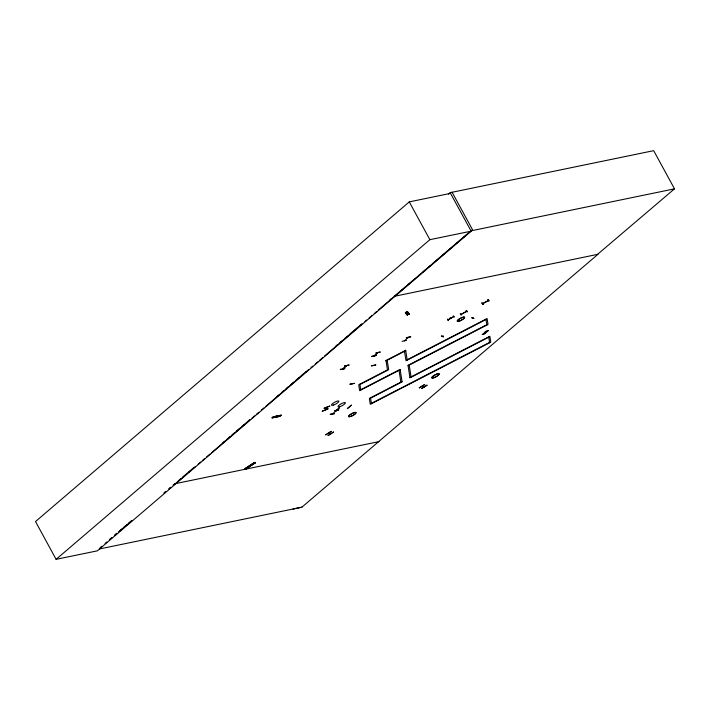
<?xml version="1.0" encoding="UTF-8"?>
<svg xmlns="http://www.w3.org/2000/svg" width="710" height="710" viewBox="0 0 710 710"><rect width="100%" height="100%" fill="white"/><g stroke="black" fill="none" stroke-linecap="round" stroke-linejoin="round"><path stroke-width="1.06" d="M328.055 408.765L322.331 411.223M273.297 416.734L272.977 417.125L280.956 415.323M280.06 416.184L272.223 417.649M328.402 433.242L330.665 433.854M330.407 433.837L330.887 433.703L328.668 433.091M407.096 315.204L405.312 312.586M407.478 314.991L405.667 312.293L407.709 314.876M409.04 314.122C404.842 307.288 409.457 316.065 409.279 314.006M402.1 341.332L406.493 340.409M340.489 369.44L344.856 368.561M371.774 356.376L376.131 355.506M334.463 413.628L330.274 414.276M349.95 384.208L354.37 383.347L349.95 384.172M271.965 417.87L280.104 416.166M272.099 417.897L279.838 416.388M273.039 416.956L281.178 415.252M404.283 340.871L408.427 337.445M342.726 368.96L346.649 365.614M346.817 365.588L342.823 368.987M373.93 355.958L377.924 352.559M378.075 352.55L374.099 355.932M336.54 410.531L332.44 413.877L332.848 413.557M352.107 383.799L352.524 383.462M373.593 365.561L373.318 365.641M329.768 406.022L324.15 408.232M325.358 409.883L326.831 407.291M328.002 408.907L322.313 411.188M329.768 406.102L324.071 408.33M448.037 319.793L453.841 316.518L448.205 319.784M460.967 314.512L466.692 311.362M466.106 311.681L465.778 311.078M482.667 303.605L488.551 300.454L482.827 303.605M487.601 300.259C488.791 301.297 486.811 300.241 488.098 299.913L488.436 300.543L488.223 299.851M441.38 336.087L443.457 336.895L441.611 335.928M448.303 320.636L447.389 319.109L448.56 320.441M460.231 313.483L461.163 315.213M482.161 302.904L483.022 304.35M407.07 311.734L408.747 314.184M407.442 311.521L409.12 313.971M460.87 314.477L466.665 311.308M450.539 193.368L409.271 201.888L35.5 521.548L56.108 559.338L97.368 550.827L471.147 231.167L450.158 192.667L448.489 194.087M56.108 559.338L429.878 239.678L471.147 231.167M100.066 547.747L101.743 546.309M105.107 543.434L106.793 541.996M109.313 539.84L111.834 537.683M114.354 535.526L116.884 533.37M118.561 531.932L131.173 521.14M169.016 488.782L170.693 487.344L168.998 488.782M174.9 483.75L173.222 485.187L174.9 483.75L378.909 441.647M178.272 480.865L180.801 478.7M182.488 477.262L193.44 467.89M222.931 442.667L224.617 441.229M227.138 439.064L229.667 436.907M232.197 434.742L234.726 432.585M236.412 431.139L239.776 428.263M241.462 426.817L249.893 419.61M276.856 396.553L278.542 395.115M281.914 392.231L283.592 390.784M286.121 388.627L288.65 386.462M290.337 385.024L293.709 382.14M295.395 380.702L306.347 371.33M335.839 346.107L337.525 344.669M340.046 342.504L342.575 340.347M345.104 338.182L347.634 336.025M349.32 334.579L361.958 323.769M389.763 299.993L391.45 298.546M110.014 539.147L111.701 537.71M115.073 534.834L116.751 533.387M119.28 531.231L121.809 529.074M123.496 527.636L126.868 524.761M128.554 523.314L131.927 520.439M415.519 278.302L394.449 296.292L597.98 254.286L301.91 507.18L292.999 509.052M418.891 275.427L420.577 273.98M423.107 271.823L425.636 269.667M428.165 267.51L430.686 265.354M432.372 263.907L472.487 229.658L452.057 192.188M175.379 483.643L186.331 474.28M188.86 472.115L190.546 470.677M193.076 468.511L195.605 466.355M198.125 464.189L200.655 462.032M202.341 460.586L204.87 458.429M206.557 456.983L209.929 454.098M211.607 452.661L244.471 424.553M247.843 421.678L249.53 420.231M252.059 418.075L254.579 415.909M256.266 414.471L258.795 412.306M261.324 410.149L263.854 407.984M265.54 406.546L299.238 377.72M301.768 375.555L303.454 374.117M305.983 371.951L308.513 369.795M311.033 367.629L312.719 366.191M315.249 364.026L317.778 361.86M319.464 360.423L322.837 357.538M324.514 356.101L357.378 327.993M359.908 325.837L361.594 324.39M364.967 321.515L366.644 320.068M369.173 317.911L371.703 315.746M374.232 313.58L376.761 311.424M378.448 309.977L470.97 230.848L674.5 188.842L653.679 150.662L450.158 192.667M348.947 365.064L344.536 366.049M371.836 356.402L376.211 355.497M380.187 352.089L375.821 352.994L380.196 352.009M335.573 411.072L339.637 407.558L335.652 411.001M351.414 405.17L347.394 408.578L351.379 405.135M674.5 188.842L597.447 254.428M371.561 365.783L375.918 364.913L371.383 365.898M334.463 413.637L330.265 414.338M442.552 336.389L443.235 336.061M472.203 318.497L472.78 318.24M443.12 336.141L442.632 336.433M244.994 468.707L254.73 462.485M245.669 468.831L255.422 462.601M245.846 468.937L255.591 462.636L245.953 468.946M331.144 431.361L325.615 434.884L331.153 431.387M333.487 432.017L328.153 435.549M328.038 435.532L333.487 432.062M419.29 387.873L424.793 384.456L419.335 387.926M422.423 386.151L421.944 386.284L424.154 386.888M421.625 388.539L427.207 385.104L421.598 388.468M453.299 315.808L454.435 317.086M449.368 318.524L451.169 317.503M466.541 310.394L467.428 311.894L466.257 310.598M488.143 299.984L487.646 300.25M387.465 369.937L358.719 384.758L359.642 390.66L400.183 369.75M407.158 359.784L487.104 318.559L488.027 324.461L408.064 365.685M359.917 384.509L388.663 369.697L387.19 360.254M486.013 319.5L406.067 360.724L404.336 350.802M360.733 389.719L400.129 369.404L402.082 381.9L370.567 398.15M486.829 324.71L408.028 365.339L409.963 377.835L488.755 337.206M402.029 381.554L369.36 398.399L370.283 404.301L490.77 342.176L489.856 336.274L409.91 377.489M371.374 403.369L489.572 342.424M336.158 410.841L336.451 410.495M424.189 386.675L422.184 386.133M344.572 365.961L349.134 364.958M344.705 368.685L340.33 369.635L340.383 369.147M273.288 416.752L281.346 415.101M99.462 548.963L301.91 507.18M471.875 317.636L473.632 318.577M408.916 314.202L406.857 311.637L408.667 314.335M405.685 312.373L407.558 314.841M409.271 201.888L429.878 239.678M405.481 350.216L405.738 350.687L386.045 360.84L385.787 360.369M485.959 319.154L486.882 325.056M488.702 336.859L489.625 342.761M409.217 365.1L411.055 376.904M407.212 360.13L405.685 350.341L385.991 360.502L387.518 370.283M399.038 370.345L400.875 382.149M370.514 397.804L371.428 403.706M359.863 384.163L360.786 390.065M254.757 462.352L244.977 468.778L254.606 462.459M481.939 303.019L483.102 304.368L481.939 303.019M406.324 337.703L410.753 336.815L406.351 337.72M165.652 491.657L163.966 493.095L165.634 491.657M482.259 334.428L484.264 334.215L484.176 333.691L485.924 332.795L483.59 333.292L483.679 333.806L482.259 334.428M484.841 332.218L486.847 332.005L486.758 331.481L488.507 330.585L486.172 331.082L486.261 331.597L484.841 332.218M334.534 410.708L338.927 409.847L334.57 410.717M472.185 317.548L473.952 318.488L472.185 317.539M488.445 299.522L488.959 301.164L488.436 299.505M333.496 405.046A4.153 1.056 -28.6 0 0 338.865 401.248A4.153 1.056 -28.6 0 0 333.194 403.138A4.153 1.056 -28.6 0 0 333.496 405.046M340.028 406.617A4.153 1.056 -28.6 0 0 345.397 402.818A4.153 1.056 -28.6 0 0 339.726 404.709A4.153 1.056 -28.6 0 0 340.028 406.617M459.219 321.124A4.153 1.056 -28.6 0 0 464.589 317.326A4.153 1.056 -28.6 0 0 458.917 319.216A4.153 1.056 -28.6 0 0 459.219 321.124M459.228 321.142A4.153 1.056 -28.6 0 0 464.597 317.343A4.153 1.056 -28.6 0 0 458.926 319.234A4.153 1.056 -28.6 0 0 459.228 321.142M350.625 416.459A4.162 1.056 -28.6 0 0 356.003 412.652A4.162 1.056 -28.6 0 0 350.323 414.542A4.162 1.056 -28.6 0 0 350.625 416.459A4.153 1.056 -28.6 0 0 356.012 412.679A4.153 1.056 -28.6 0 0 350.341 414.569A4.153 1.056 -28.6 0 0 350.642 416.477M433.801 377.729A4.153 1.056 -28.6 0 0 439.17 373.93A4.153 1.056 -28.6 0 0 433.499 375.821A4.153 1.056 -28.6 0 0 433.801 377.729A4.153 1.056 -28.6 0 0 439.179 373.948A4.153 1.056 -28.6 0 0 433.508 375.839A4.153 1.056 -28.6 0 0 433.81 377.747"/></g></svg>
